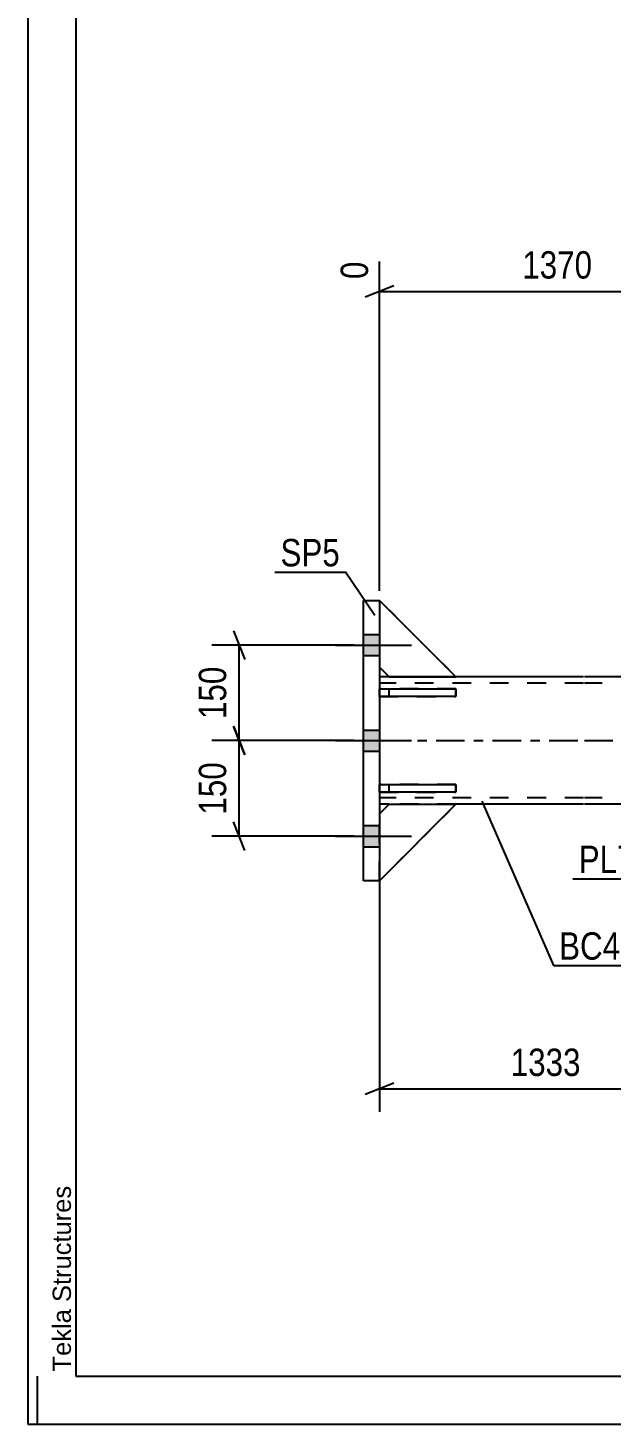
# Model space of a CAD drawing. Header units: millimetres. Extents: x 0 to 841, y 0 to 594.
# Drawn here: x 0 to 61, y 0 to 146.1 of the extents above; entities that cross this region are included whole.
import ezdxf

# ---------------------------------------------------------------- set-up
doc = ezdxf.new("R2010")
doc.units = ezdxf.units.MM
doc.linetypes.add('DXK_LINE_DOT2', pattern=[3.9198, 1.9599, -1.9599])
doc.linetypes.add('DXK_LINE_DOT3', pattern=[5.9187, 2.979, -0.9799, 0.9799, -0.9799])
doc.styles.add('Arial', font='ARIAL.TTF', dxfattribs={"height": 0.2})
doc.styles.add('Arial Narrow', font='ARIALN.TTF', dxfattribs={"height": 0.2})

# ---------------------------------------------------------------- blocks, each defined once
blk = doc.blocks.new('Unknown-761545321-1129 - 18537')
at = {"color": 5, "linetype": 'Continuous'}
for p, q in [((0, 594), (0, 0)), ((5, 589), (5, 5)), ((1, 0), (1, 5)), ((5, 5), (836, 5)), ((0, 0), (841, 0))]:
    blk.add_line(p, q, dxfattribs=at)
at = {"color": 174, "linetype": 'Continuous', "style": 'Arial'}
blk.add_text('Tekla Structures', height=1.9102, rotation=90, dxfattribs=at).set_placement((4.5, 5.5))
blk = doc.blocks.new('Part-761545321-1985 - 1939')
at = {"color": 2, "linetype": 'Continuous'}
for p, q in [((36.78, 66.92), (44.78, 66.92)), ((36.78, 66.12), (36.78, 66.92)), ((44.78, 66.12), (36.78, 66.12)), ((44.78, 66.92), (44.78, 66.12))]:
    blk.add_line(p, q, dxfattribs=at)
at = {"color": 7, "linetype": 'DXK_LINE_DOT2'}
blk.add_line((37.78, 66.12), (37.78, 66.92), dxfattribs=at)
blk = doc.blocks.new('Part-761545321-1956 - 1939')
at = {"color": 2, "linetype": 'Continuous'}
for p, q in [((58.12, 78.18), (36.78, 78.18)), ((326.63, 78.18), (58.22, 78.18)), ((37.78, 64.85), (36.78, 64.85)), ((58.12, 64.85), (44.78, 64.85)), ((326.63, 64.85), (58.22, 64.85))]:
    blk.add_line(p, q, dxfattribs=at)
at = {"color": 7, "linetype": 'DXK_LINE_DOT2'}
for p, q in [((36.78, 78.18), (36.78, 64.85)), ((58.12, 77.51), (36.78, 77.51)), ((326.63, 77.51), (58.22, 77.51)), ((58.12, 65.51), (36.78, 65.51)), ((44.78, 64.85), (37.78, 64.85)), ((326.63, 65.51), (58.22, 65.51))]:
    blk.add_line(p, q, dxfattribs=at)
at = {"color": 7, "linetype": 'DXK_LINE_DOT3'}
for p, q in [((36.78, 71.51), (58.12, 71.51)), ((58.22, 71.51), (326.63, 71.51))]:
    blk.add_line(p, q, dxfattribs=at)
blk = doc.blocks.new('Bolt-761545321-1959 - 1939')
at = {"linetype": 'Continuous'}
for points in [[(36.78, 80.41), (36.78, 82.61), (35.12, 82.61), (35.12, 80.41)], [(36.78, 80.41), (36.78, 82.61), (35.12, 82.61), (35.12, 80.41)], [(36.78, 80.41), (36.78, 82.61), (35.12, 82.61), (35.12, 80.41)], [(36.78, 80.41), (36.78, 82.61), (35.12, 82.61), (35.12, 80.41)], [(36.78, 70.41), (36.78, 72.61), (35.12, 72.61), (35.12, 70.41)], [(36.78, 70.41), (36.78, 72.61), (35.12, 72.61), (35.12, 70.41)], [(36.78, 60.41), (36.78, 62.61), (35.12, 62.61), (35.12, 60.41)], [(36.78, 60.41), (36.78, 62.61), (35.12, 62.61), (35.12, 60.41)], [(36.78, 60.41), (36.78, 62.61), (35.12, 62.61), (35.12, 60.41)], [(36.78, 60.41), (36.78, 62.61), (35.12, 62.61), (35.12, 60.41)]]:
    blk.add_hatch(color=1, dxfattribs=at).paths.add_polyline_path(points)
at = {"color": 1, "linetype": 'Continuous'}
for p, q in [((35.12, 82.61), (36.78, 82.61)), ((35.12, 82.61), (36.78, 82.61)), ((35.12, 82.61), (36.78, 82.61)), ((35.12, 82.61), (36.78, 82.61)), ((32.18, 81.51), (40.12, 81.51)), ((32.18, 81.51), (40.12, 81.51)), ((32.18, 81.51), (40.12, 81.51)), ((32.18, 81.51), (40.12, 81.51)), ((35.12, 80.41), (36.78, 80.41)), ((35.12, 80.41), (36.78, 80.41)), ((35.12, 80.41), (36.78, 80.41)), ((35.12, 80.41), (36.78, 80.41)), ((35.12, 72.61), (36.78, 72.61)), ((35.12, 72.61), (36.78, 72.61)), ((32.18, 71.51), (40.12, 71.51)), ((32.18, 71.51), (40.12, 71.51)), ((35.12, 70.41), (36.78, 70.41)), ((35.12, 70.41), (36.78, 70.41)), ((32.18, 61.51), (40.12, 61.51)), ((32.18, 61.51), (40.12, 61.51)), ((32.18, 61.51), (40.12, 61.51)), ((32.18, 61.51), (40.12, 61.51)), ((35.12, 62.61), (36.78, 62.61)), ((35.12, 62.61), (36.78, 62.61)), ((35.12, 62.61), (36.78, 62.61)), ((35.12, 62.61), (36.78, 62.61)), ((35.12, 60.41), (36.78, 60.41)), ((35.12, 60.41), (36.78, 60.41)), ((35.12, 60.41), (36.78, 60.41)), ((35.12, 60.41), (36.78, 60.41))]:
    blk.add_line(p, q, dxfattribs=at)
blk = doc.blocks.new('Part-761545321-1970 - 1939')
at = {"color": 7, "linetype": 'DXK_LINE_DOT2'}
for p, q in [((44.78, 76.92), (36.78, 76.92)), ((36.78, 76.92), (36.78, 76.12)), ((36.78, 76.12), (44.78, 76.12)), ((37.78, 76.12), (37.78, 76.92)), ((44.78, 76.12), (44.78, 76.92))]:
    blk.add_line(p, q, dxfattribs=at)
blk = doc.blocks.new('Part-761545321-1976 - 1939')
at = {"color": 7, "linetype": 'DXK_LINE_DOT2'}
for p, q in [((36.78, 63.85), (37.78, 64.85)), ((44.78, 64.85), (36.78, 56.85)), ((37.78, 64.85), (44.78, 64.85)), ((36.78, 56.85), (36.78, 63.85))]:
    blk.add_line(p, q, dxfattribs=at)
blk = doc.blocks.new('Part-761545321-1979 - 1939')
at = {"color": 2, "linetype": 'Continuous'}
for p, q in [((36.78, 63.85), (37.78, 64.85)), ((44.78, 64.85), (36.78, 56.85)), ((37.78, 64.85), (44.78, 64.85))]:
    blk.add_line(p, q, dxfattribs=at)
at = {"color": 7, "linetype": 'DXK_LINE_DOT2'}
blk.add_line((36.78, 56.85), (36.78, 63.85), dxfattribs=at)
blk = doc.blocks.new('Part-761545321-1982 - 1939')
at = {"color": 7, "linetype": 'DXK_LINE_DOT2'}
for p, q in [((36.78, 63.85), (37.78, 64.85)), ((44.78, 64.85), (36.78, 56.85)), ((37.78, 64.85), (44.78, 64.85)), ((36.78, 56.85), (36.78, 63.85))]:
    blk.add_line(p, q, dxfattribs=at)
blk = doc.blocks.new('Part-761545321-1988 - 1939')
at = {"color": 2, "linetype": 'Continuous'}
for p, q in [((36.78, 76.92), (44.78, 76.92)), ((36.78, 76.12), (36.78, 76.92)), ((44.78, 76.12), (36.78, 76.12)), ((44.78, 76.92), (44.78, 76.12))]:
    blk.add_line(p, q, dxfattribs=at)
at = {"color": 7, "linetype": 'DXK_LINE_DOT2'}
blk.add_line((37.78, 76.12), (37.78, 76.92), dxfattribs=at)
blk = doc.blocks.new('Part-761545321-1991 - 1939')
at = {"color": 7, "linetype": 'DXK_LINE_DOT2'}
for p, q in [((44.78, 66.92), (36.78, 66.92)), ((36.78, 66.92), (36.78, 66.12)), ((36.78, 66.12), (44.78, 66.12)), ((37.78, 66.12), (37.78, 66.92)), ((44.78, 66.12), (44.78, 66.92))]:
    blk.add_line(p, q, dxfattribs=at)
blk = doc.blocks.new('Part-761545321-2011 - 1939')
at = {"color": 7, "linetype": 'DXK_LINE_DOT2'}
for p, q in [((44.78, 78.18), (36.78, 86.18)), ((36.78, 86.18), (36.78, 79.18)), ((36.78, 79.18), (37.78, 78.18)), ((37.78, 78.18), (44.78, 78.18))]:
    blk.add_line(p, q, dxfattribs=at)
blk = doc.blocks.new('Part-761545321-2014 - 1939')
at = {"color": 2, "linetype": 'Continuous'}
for p, q in [((44.78, 78.18), (36.78, 86.18)), ((36.78, 86.18), (36.78, 86.18)), ((36.78, 79.18), (37.78, 78.18)), ((37.78, 78.18), (44.78, 78.18))]:
    blk.add_line(p, q, dxfattribs=at)
at = {"color": 7, "linetype": 'DXK_LINE_DOT2'}
blk.add_line((36.78, 86.18), (36.78, 79.18), dxfattribs=at)
blk = doc.blocks.new('Part-761545321-2017 - 1939')
at = {"color": 7, "linetype": 'DXK_LINE_DOT2'}
for p, q in [((44.78, 78.18), (36.78, 86.18)), ((36.78, 86.18), (36.78, 79.18)), ((36.78, 79.18), (37.78, 78.18)), ((37.78, 78.18), (44.78, 78.18))]:
    blk.add_line(p, q, dxfattribs=at)
blk = doc.blocks.new('Part-761545321-2058 - 1939')
at = {"color": 2, "linetype": 'Continuous'}
for p, q in [((35.12, 86.18), (36.78, 86.18)), ((35.12, 56.85), (35.12, 86.18)), ((36.78, 86.18), (36.78, 56.85)), ((36.78, 56.85), (35.12, 56.85))]:
    blk.add_line(p, q, dxfattribs=at)
blk = doc.blocks.new('StraightDimension-761545321-2293 - 1939')
at = {"color": 7, "linetype": 'Continuous'}
for p, q in [((21.49, 73.01), (22.69, 70.01)), ((34.12, 71.51), (19.24, 71.51)), ((22.09, 61.51), (22.09, 71.51)), ((22.69, 60.01), (21.49, 63.01)), ((34.12, 61.51), (19.24, 61.51))]:
    blk.add_line(p, q, dxfattribs=at)
at = {"color": 0}
blk.add_wipeout([(21.34, 69.86), (17.14, 69.86), (17.14, 63.17), (21.34, 63.17)], dxfattribs=at)
at = {"color": 3, "style": 'Arial Narrow'}
blk.add_text('150', height=2.863, rotation=90.0002, dxfattribs=at).set_placement((20.74, 63.77))
blk = doc.blocks.new('StraightDimension-761545321-2302 - 1939')
at = {"color": 7, "linetype": 'Continuous'}
for p, q in [((21.49, 83.01), (22.69, 80.01)), ((34.12, 81.51), (19.24, 81.51)), ((22.09, 71.51), (22.09, 81.51)), ((22.69, 70.01), (21.49, 73.01)), ((34.12, 71.51), (19.24, 71.51))]:
    blk.add_line(p, q, dxfattribs=at)
at = {"color": 0}
blk.add_wipeout([(21.34, 79.86), (17.14, 79.86), (17.14, 73.17), (21.34, 73.17)], dxfattribs=at)
at = {"color": 3, "style": 'Arial Narrow'}
blk.add_text('150', height=2.863, rotation=90.0002, dxfattribs=at).set_placement((20.74, 73.77))
blk = doc.blocks.new('StraightDimension-761545321-11705 - 1939')
at = {"color": 7, "linetype": 'Continuous'}
for p, q in [((73.98, 79.18), (73.98, 127.11)), ((36.78, 87.18), (36.78, 121.63)), ((38.28, 119.1), (35.28, 117.9)), ((36.78, 118.5), (73.98, 118.5)), ((72.48, 117.9), (75.48, 119.1))]:
    blk.add_line(p, q, dxfattribs=at)
at = {"color": 0}
blk.add_wipeout([(59.64, 119.25), (59.64, 123.45), (51.12, 123.45), (51.12, 119.25)], dxfattribs=at)
at = {"color": 3, "style": 'Arial Narrow'}
blk.add_text('1370', height=2.863, dxfattribs=at).set_placement((51.72, 119.85))
at = {"color": 0, "linetype": 'Continuous'}
for points in [[(73.38, 127.71), (69.18, 127.71), (69.18, 119.2), (73.38, 119.2)], [(36.18, 122.23), (31.98, 122.23), (31.98, 119.2), (36.18, 119.2)]]:
    blk.add_wipeout(points, dxfattribs=at)
at = {"color": 3, "linetype": 'Continuous', "style": 'Arial Narrow'}
for s, height, p in [('1370', 2.863, (72.78, 119.8)), ('0', 2.86, (35.58, 119.8))]:
    blk.add_text(s, height=height, rotation=90.0002, dxfattribs=at).set_placement(p)
blk = doc.blocks.new('StraightDimension-761545321-12083 - 1939')
at = {"color": 7, "linetype": 'Continuous'}
for p, q in [((36.78, 63.85), (36.78, 32.67)), ((71.55, 63.85), (71.55, 32.67)), ((38.28, 35.67), (35.28, 34.47)), ((36.78, 35.07), (71.55, 35.07)), ((70.05, 34.47), (73.05, 35.67))]:
    blk.add_line(p, q, dxfattribs=at)
at = {"color": 0}
blk.add_wipeout([(58.42, 35.82), (58.42, 40.02), (49.91, 40.02), (49.91, 35.82)], dxfattribs=at)
at = {"color": 3, "style": 'Arial Narrow'}
blk.add_text('1333', height=2.863, dxfattribs=at).set_placement((50.51, 36.42))
blk = doc.blocks.new('Mark-761545321-11974 - 1939')
at = {"color": 0}
blk.add_wipeout([(65.61, 48.59), (65.61, 51.59), (55.57, 51.59), (55.57, 48.59)], dxfattribs=at)
blk.add_wipeout([(65.61, 48.59), (65.61, 51.59), (55.57, 51.59), (55.57, 48.59)], dxfattribs=at)
at = {"color": 30, "linetype": 'Continuous'}
for p, q in [((47.47, 65.18), (54.97, 47.99)), ((54.97, 47.99), (66.21, 47.99))]:
    blk.add_line(p, q, dxfattribs=at)
at = {"color": 3, "style": 'Arial Narrow'}
blk.add_text('BC424', height=2.863, dxfattribs=at).set_placement((55.57, 48.59))
blk = doc.blocks.new('Mark-761545321-2054 - 1939')
at = {"color": 0}
blk.add_wipeout([(32.63, 89.74), (32.63, 92.74), (26.42, 92.74), (26.42, 89.74)], dxfattribs=at)
blk.add_wipeout([(32.63, 89.74), (32.63, 92.74), (26.42, 92.74), (26.42, 89.74)], dxfattribs=at)
at = {"color": 30, "linetype": 'Continuous'}
for p in [(25.82, 89.14), (36.28, 84.6)]:
    blk.add_line(p, (33.23, 89.14), dxfattribs=at)
at = {"color": 3, "style": 'Arial Narrow'}
blk.add_text('SP5', height=2.863, dxfattribs=at).set_placement((26.42, 89.74))
blk = doc.blocks.new('Mark-761545321-12068 - 1939')
at = {"color": 0}
blk.add_wipeout([(67.13, 57.65), (67.13, 60.65), (57.62, 60.65), (57.62, 57.65)], dxfattribs=at)
blk.add_wipeout([(67.13, 57.65), (67.13, 60.65), (57.62, 60.65), (57.62, 57.65)], dxfattribs=at)
at = {"color": 30, "linetype": 'Continuous'}
for p in [(75.79, 64.69), (57.02, 57.05)]:
    blk.add_line(p, (67.73, 57.05), dxfattribs=at)
at = {"color": 3, "style": 'Arial Narrow'}
blk.add_text('PL701', height=2.863, dxfattribs=at).set_placement((57.62, 57.65))

msp = doc.modelspace()

# ---------------------------------------------------------------- block references
for name in ['Unknown-761545321-1129 - 18537', 'Part-761545321-2058 - 1939', 'Part-761545321-2011 - 1939', 'Part-761545321-2014 - 1939', 'Part-761545321-2017 - 1939', 'Bolt-761545321-1959 - 1939', 'Part-761545321-1956 - 1939', 'Part-761545321-1970 - 1939', 'Part-761545321-1988 - 1939', 'Part-761545321-1985 - 1939', 'Part-761545321-1991 - 1939', 'Part-761545321-1976 - 1939', 'Part-761545321-1979 - 1939', 'Part-761545321-1982 - 1939']:
    msp.add_blockref(name, (0, 0))

# ---------------------------------------------------------------- next in the draw order: block references
for name in ['StraightDimension-761545321-2293 - 1939', 'StraightDimension-761545321-12083 - 1939']:
    msp.add_blockref(name, (0, 0))

# ---------------------------------------------------------------- next in the draw order: block references
for name in ['StraightDimension-761545321-2302 - 1939', 'Mark-761545321-11974 - 1939']:
    msp.add_blockref(name, (0, 0))

# ---------------------------------------------------------------- next in the draw order: block references
for name in ['StraightDimension-761545321-11705 - 1939', 'Mark-761545321-12068 - 1939']:
    msp.add_blockref(name, (0, 0))

# ---------------------------------------------------------------- next in the draw order: block references
msp.add_blockref('Mark-761545321-2054 - 1939', (0, 0))

doc.saveas('drawing.dxf')
